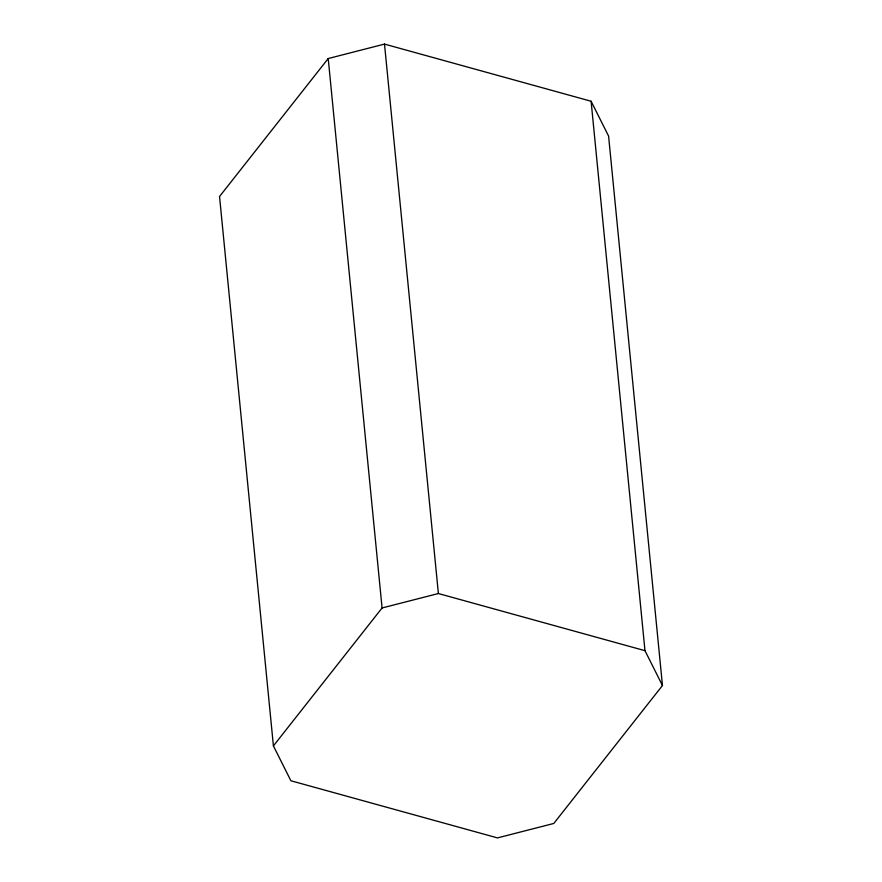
<?xml version="1.0" encoding="UTF-8"?>
<svg xmlns="http://www.w3.org/2000/svg" width="882" height="882" viewBox="0 0 882 882"><rect width="100%" height="100%" fill="white"/><g stroke="black" fill="none" stroke-linecap="round" stroke-linejoin="round"><path stroke-width="1.32" d="M328.214 58.532L219.541 196.488L273.409 745.918L290.895 780.757L497.492 837.9L553.786 823.468L662.459 685.512L608.591 136.082L591.105 101.243L384.508 44.1L328.214 58.532L382.082 607.963L273.409 745.918M382.082 607.963L438.387 593.531L644.974 650.673L662.459 685.512M591.105 101.243L644.974 650.673M384.508 44.1L438.387 593.531"/></g></svg>
